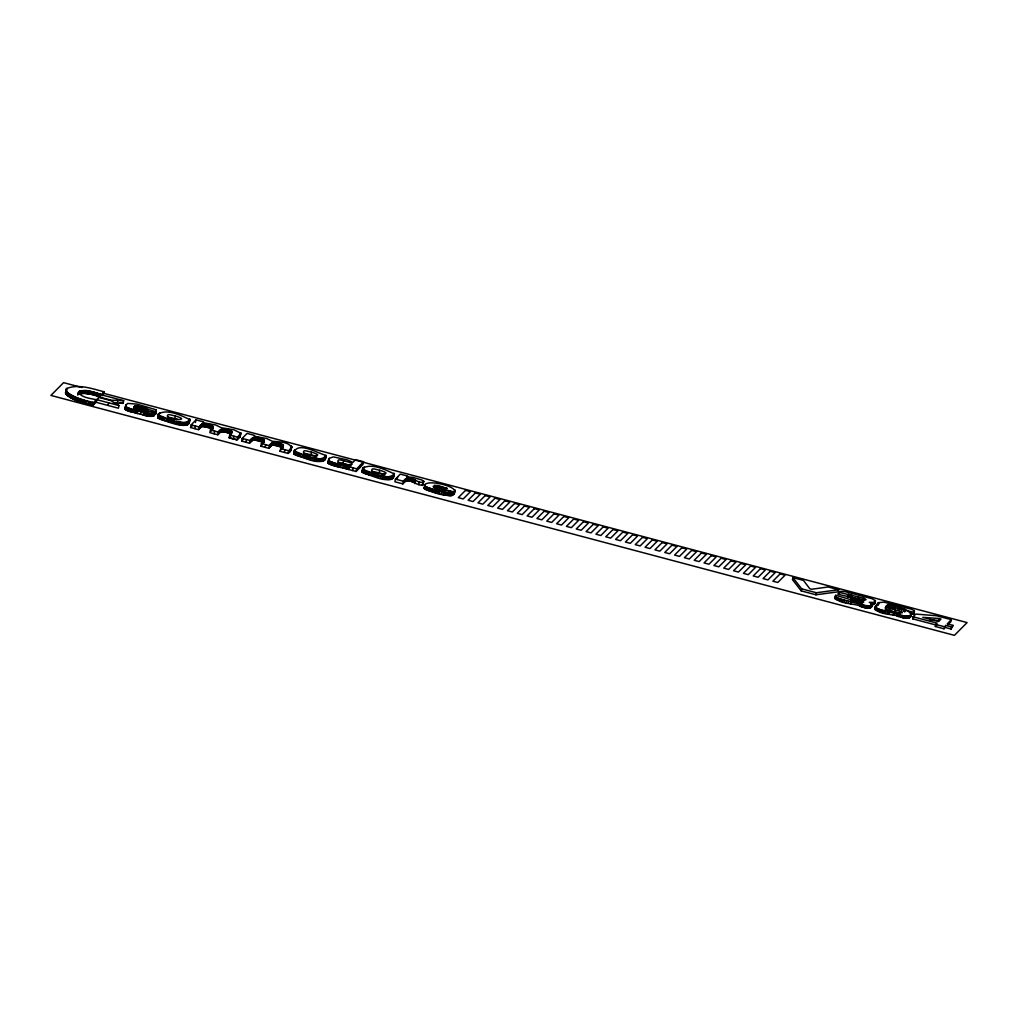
<?xml version="1.0" encoding="UTF-8"?>
<svg xmlns="http://www.w3.org/2000/svg" width="1018" height="1018" viewBox="0 0 1018 1018"><rect width="100%" height="100%" fill="white"/><g stroke="black" fill="none" stroke-linecap="round" stroke-linejoin="round"><path stroke-width="1.5" d="M240.808 433.21L237.678 437.206L237.092 439.865L229.075 437.74L229.661 435.093C238.008 429.901 220.117 425.957 218.374 432.103L217.801 434.762L209.848 432.65L210.421 429.99C218.997 424.773 200.902 420.816 199.134 426.987L198.561 429.647L190.608 427.535L191.18 424.875L196.029 419.861L203.536 421.859L203.167 422.699L215.549 424.926L221.326 427.738L233.911 429.787L240.808 433.21L240.032 436.76L237.092 439.865L229.075 437.74M291.237 449.88C292.688 441.608 278.321 441.939 272.34 441.278L266.563 438.478L254.182 436.251L254.551 435.399L247.043 433.401L242.195 438.427L241.622 441.087L249.563 443.186L250.148 440.539C251.917 434.355 270.012 438.325 261.435 443.543L260.863 446.189L268.816 448.302L269.388 445.655C271.132 439.509 289.01 443.454 280.675 448.633L280.09 451.292L288.107 453.417C291.962 451.394 290.69 448.963 291.097 445.935M911.492 613.765L909.341 615.992L903.297 615.737L880.494 609.731L876.32 608.051L875.276 606.677L878.738 602.656L883.955 602.134L911.059 609.108L914.189 610.609L913.82 612.212C905.066 611.322 894.695 602.847 886.016 606.257C892.277 608.51 912.001 607.797 910.932 616.361M838.705 592.26L863.353 598.177L862.908 600.226L838.259 594.308L838.705 592.26L840.97 591.305L845.309 591.687L872.286 598.762L875.455 600.849L873.838 602.465L869.27 602.287L872.235 604.119C872.591 609.693 866.102 607.988 862.831 607.186C855.884 602.821 839.099 604.807 835.32 597.35M858.428 600.162L857.983 602.211L850.564 600.238L851.01 598.19L863.735 602.172L860.974 602.592L835.765 595.301L835.422 595.95L836.414 597.426L839.901 598.826L864.626 605.456L870.021 605.939L872.235 604.119M871.726 606.804L871.001 605.366M910.741 613.561L913.375 614.261L913.744 612.658M294.291 450.58L294.393 451.127C302.142 453.812 320.848 464.183 325.9 455.364C318.125 453.455 296.047 440.043 293.82 453.786C301.57 456.458 320.276 466.842 325.315 458.024M65.508 392.884L66.361 388.914M97.575 398.572L95.997 402.263L118.406 408.205L118.991 405.546L110.847 400.596L98.733 397.376L93.185 405.215C83.756 402.594 72.074 401.219 65.559 393.202L66.577 388.583C78.462 383.659 92.269 388.749 104.129 391.803L102.296 395.76L102.882 393.101M65.763 393.597L66.895 388.342M65.928 393.941L66.577 388.583M66.259 394.36L66.844 391.701M66.539 394.717L66.514 391.281M66.997 395.149L67.582 392.49M67.392 395.518L67.964 392.859L67.124 392.057M67.964 395.964L68.537 393.304M68.448 396.346L69.033 393.686L67.964 392.859M69.135 396.791L69.72 394.131M69.733 397.173L70.306 394.513L69.033 393.686M70.522 397.631L71.107 394.971M71.209 398.025L71.794 395.366L70.306 394.513M72.113 398.471L72.685 395.811M72.876 398.865L73.461 396.206L71.794 395.366M73.881 399.323L74.454 396.664M74.734 399.705L75.307 397.045L73.461 396.206M75.816 400.15L76.401 397.491M77.775 395.111L78.551 391.943M76.757 400.545L77.33 397.885L75.307 397.045M104.129 391.803L101.431 394.602C94.979 393.113 81.325 386.166 78.068 394.45C85.156 391.739 93.312 394.793 100.209 397.007L100.795 394.348M78.259 394.297L79.01 391.51M78.691 394.042L79.277 391.383M78.92 393.928L79.493 391.268M79.251 393.826L79.824 391.166M77.928 400.977L78.513 398.318M79.531 393.737L80.104 391.077M79.913 393.661L80.498 391.001M80.244 393.584L80.829 390.925M78.933 401.359L79.519 398.7L77.33 397.885M80.689 393.533L81.275 390.874M81.071 393.482L81.656 390.823M81.567 393.444L82.153 390.797M80.193 401.779L80.766 399.12M81.987 393.419L82.573 390.759M82.534 393.406L83.107 390.759M82.992 393.406L83.578 390.747M81.275 402.148L81.847 399.489L79.519 398.7M83.578 393.419L84.163 390.759M84.087 393.432L84.659 390.772M82.598 402.555L83.183 399.896M84.698 393.457L85.283 390.81M85.232 393.495L85.817 390.836M83.743 402.912L84.329 400.252L81.847 399.489M85.894 393.546L86.466 390.899M86.454 393.597L87.026 390.95M85.143 403.306L85.728 400.647M87.128 393.686L87.713 391.027M87.726 393.75L88.299 391.09M86.352 403.637L86.924 400.977L84.329 400.252M88.426 393.851L89.011 391.192M89.037 393.941L89.609 391.281M89.762 394.068L90.335 391.408M88.197 404.095L88.77 401.436M90.386 394.182L90.958 391.523M91.124 394.322L91.709 391.663M91.76 394.45L92.345 391.79M89.775 404.49L90.36 401.83L86.924 400.977M92.511 394.615L93.096 391.968M93.16 394.768L93.732 392.108M91.607 404.871L92.193 402.225M93.91 394.959L94.496 392.299M94.559 395.124L95.145 392.464M93.185 405.215L93.758 402.555L96.468 399.756C90.411 398.343 82.178 397.898 78.348 392.452M95.514 395.391L96.086 392.732M94.636 403.701L95.208 401.041M96.316 395.62L96.901 392.961M97.206 395.9L97.779 393.241M97.957 396.142L98.542 393.495M98.771 396.447L99.357 393.788M99.471 396.702L100.057 394.042M108.061 405.457L108.633 402.797M117.337 403.128L117.923 400.468M113.329 402.963L123.089 403.357L123.662 400.698L101.266 394.755L99.115 396.982L111.229 400.189L123.662 400.698M124.947 408.778L125.812 405.062L127.746 403.421L137.099 404.121L155.105 409.478L156.276 410.445L155.958 411.781L137.57 406.08L135.483 405.966L133.892 407.187L139.759 409.605L154.94 412.723L154.354 415.382C149.073 418.245 142.685 414.071 137.315 413.55C134.796 411.717 123.254 412.086 125.787 407.124M125.074 408.994L126.067 404.782M125.176 409.185L125.812 405.062M125.43 409.414L126.003 406.755M125.634 409.605L125.748 406.526M126.041 409.847L126.626 407.187M126.385 410.063L126.97 407.404L126.219 406.945M126.945 410.318L127.53 407.658M127.428 410.534L128.013 407.874L126.97 407.404M128.09 410.788L128.675 408.129M128.662 411.005L129.235 408.358L128.013 407.874M129.401 411.259L129.973 408.6M130.024 411.476L130.609 408.816L129.235 408.358M130.813 411.717L131.398 409.071M131.487 411.934L132.073 409.274L130.609 408.816M133.103 412.392L133.689 409.732M133.778 409.211L134.351 406.551M133.892 409.083L134.478 406.436M134.121 408.943L134.885 406.157M135.203 406.055L134.63 408.714L147.063 411.794M134.91 408.612L135.483 405.966M135.114 408.587L135.687 405.94M134.503 412.786L135.076 410.127L132.073 409.274M135.292 408.574L135.865 405.915M135.534 408.574L136.107 405.915M135.738 408.574L136.323 405.915M136.043 408.6L136.628 405.94M136.31 408.625L136.896 405.978M136.679 408.689L137.265 406.029M136.018 413.193L136.59 410.534M136.997 408.74L137.57 406.08M137.837 408.918L138.41 406.258M137.315 413.55L137.888 410.89L135.076 410.127M138.563 409.071L139.135 406.411M139.402 409.274L139.975 406.615M140.128 409.452L140.713 406.793M140.828 409.63L141.4 406.971M140.433 414.351L141.006 411.692M141.426 409.783L141.998 407.124M142.52 410.089L143.105 407.429M143.462 410.343L144.047 407.684M143.105 415.039L143.678 412.379L137.888 410.89M144.022 410.509L144.594 407.849M144.492 410.648L145.078 407.989M144.174 415.293L144.76 412.634M145.001 410.814L145.587 408.154M145.447 410.967L146.019 408.307M145.879 411.132L146.465 408.485M145.09 415.522L145.676 412.863L143.678 412.379M146.261 411.285L146.834 408.625M146.592 411.463L147.165 408.803M146.872 411.616L147.445 408.956M146.185 415.738L146.77 413.092M147.254 412.277L147.826 409.465M147.126 415.942L147.699 413.283L152.229 413.715L154.94 412.723M147.661 416.031L148.234 413.372M148.119 416.108L148.704 413.448M148.641 416.184L149.226 413.524M149.086 416.247L149.671 413.588M149.595 416.298L150.18 413.639M150.028 416.337L150.613 413.677M150.511 416.362L151.084 413.702M150.918 416.375L151.491 413.728M151.631 413.435L152.204 410.776M151.313 416.375L151.898 413.715M151.657 416.375L152.229 413.715M151.987 416.349L152.573 413.69M152.28 416.324L152.853 413.664M152.776 416.197L153.362 413.55M153.209 416.095L153.794 413.448M153.565 415.929L154.138 413.27M153.858 415.777L154.443 413.117M154.125 415.56L154.711 412.901M155.856 409.974L155.372 414.428L156.276 410.445M155.474 412.837L156.059 410.19M155.601 414.097L156.339 410.623M188.763 421.427C188.89 431.148 162.918 420.078 157.752 417.66L158.324 414.224M157.752 417.66L158.426 413.957C167.461 408.485 181.509 415.649 190.112 419.785C182.018 427.051 167.296 418.182 158.337 415L158.426 413.957M157.981 417.914L158.553 415.255M158.172 418.144L158.757 415.484M159.075 415.306L159.661 412.659M158.579 418.423L159.164 415.764M158.935 418.665L159.508 416.006M159.495 418.932L160.081 416.273M159.979 419.174L160.564 416.515M160.704 419.454L161.289 416.795M161.328 419.696L161.9 417.036M162.155 419.976L162.74 417.316M162.88 420.218L163.453 417.558M163.783 420.498L164.356 417.838M164.56 420.739L165.145 418.08M166.418 421.261L167.003 418.602M168.008 421.694L168.594 419.047M169.65 422.126L170.235 419.48M171.049 422.508L171.635 419.849M172.678 422.928L173.251 420.281M177.946 419.531L174.841 418.665L175.414 416.006L170.031 414.746A2.876 0.776 12.3 0 0 168.148 414.72C161.989 419.836 194.858 421.732 175.414 416.006M174.065 423.31L174.638 420.65M175.987 423.793L176.559 421.134M177.641 424.201L178.214 421.541M178.608 424.43L179.193 421.77M179.448 424.608L180.033 421.961M180.39 424.799L180.962 422.139M181.191 424.964L181.764 422.305M182.044 425.104L182.616 422.445M182.769 425.219L183.355 422.559M183.507 425.295L184.093 422.635M184.143 425.346L184.716 422.699M184.831 425.359L185.403 422.699M185.416 425.359L185.989 422.699M185.938 425.295L186.523 422.635M186.396 425.231L186.968 422.572M186.79 425.117L187.363 422.457M187.121 425.015L187.706 422.355M187.427 424.85L187.999 422.203M187.681 424.722L188.266 422.063M188.228 424.239L188.814 421.579M188.992 421.643L189.577 418.983M188.699 423.819L189.284 421.159M188.915 423.59L189.832 419.225M189.284 423.157L190.035 419.518M195.443 422.521L196.029 419.861M194.883 428.667L195.456 426.008M199.63 428.527L200.215 425.88M198.561 429.647L200.559 427.573L201.131 424.913M200.788 427.356L201.36 424.697M200.559 427.573L201.551 424.506M201.22 427L201.806 424.341M200.979 427.166L202.009 424.188M201.729 426.733L202.302 424.073M201.437 426.847L202.557 423.972M202.353 426.58L202.926 423.921M201.971 426.631L203.244 423.87M203.155 426.542L203.74 423.882M202.671 426.529L203.575 426.555L204.16 423.895M204.211 426.644L204.783 423.984M203.575 426.555L204.758 426.72L205.331 424.061M205.572 426.886L206.145 424.226M212.431 429.023L206.272 427.026L206.845 424.379M207.303 427.293L207.876 424.633M208.181 427.509L208.754 424.85M209.428 427.865L210.001 425.206M210.497 428.171L211.07 425.511M210.955 428.324L211.528 425.664M211.35 428.463L211.922 425.804M211.044 431.403L212.278 425.957M211.998 428.743L212.571 426.084M212.228 428.896L212.813 426.237M212.558 429.189L213.017 426.377M212.673 429.621L213.246 426.657M214.124 433.783L214.709 431.123M218.87 433.643L219.455 430.996M217.801 434.762L219.799 432.688L220.372 430.029M220.015 432.472L220.601 429.825M219.799 432.688L220.791 429.634M220.448 432.128L221.237 429.329M220.957 431.861L221.53 429.202M220.206 432.294L221.199 431.759L221.784 429.112M221.58 431.708L222.153 429.049M221.199 431.759L222.471 428.998M222.382 431.67L222.955 429.011M221.899 431.657L222.789 431.67L223.375 429.011M223.413 431.759L223.998 429.1M222.789 431.67L223.947 431.823L224.533 429.163M224.749 431.988L225.322 429.329M231.531 434.075L225.423 432.128L226.009 429.469M226.429 432.37L227.001 429.711M227.281 432.586L227.854 429.927M228.147 432.828L228.732 430.169M228.897 433.032L229.483 430.385M229.559 433.248L230.144 430.589M230.119 433.426L230.704 430.767M230.59 433.604L231.175 430.945M230.119 436.658L230.704 434.012M230.984 433.77L231.57 431.11M231.277 433.935L231.862 431.276M233.389 438.885L233.975 436.226M238.314 438.605L238.886 435.946M239.357 437.524L240.464 432.688M239.714 437.116L240.617 432.93M240.133 436.531L240.795 433.426M245.898 442.219L246.471 439.56M250.644 442.079L251.217 439.42M249.563 443.186L251.561 441.125L252.146 438.465M251.79 440.909L252.375 438.249M251.561 441.125L252.82 437.893M251.993 440.718L253.024 437.74M252.731 440.285L253.317 437.625M252.439 440.4L253.571 437.524M253.355 440.12L253.94 437.473M252.986 440.183L254.258 437.422M254.169 440.094L254.754 437.435M253.686 440.081L254.589 440.094L255.162 437.447M255.225 440.183L255.798 437.524M254.589 440.094L255.772 440.26L256.345 437.6M256.587 440.425L257.16 437.778M263.827 439.789L263.242 442.448L257.287 440.578L257.859 437.918M258.305 440.832L258.89 438.173M259.196 441.048L259.768 438.402M260.43 441.405L261.015 438.745M261.499 441.71L262.084 439.051M261.97 441.876L262.542 439.216M262.364 442.003L262.937 439.343M262.708 442.156L263.293 439.509M263.013 442.296L263.586 439.636M263.446 442.575L264.031 439.916M263.573 442.728L264.146 440.069M263.675 442.868L264.247 440.209M265.138 447.335L265.711 444.675M269.885 447.195L270.457 444.535M268.816 448.302L270.801 446.24L271.386 443.581M271.03 446.024L271.806 443.186M271.462 445.668L272.048 443.021M270.801 446.24L272.251 442.868M271.971 445.413L272.544 442.754M271.679 445.528L272.799 442.652M272.582 445.248L273.168 442.601M272.213 445.311L273.486 442.55M273.384 445.21L273.969 442.55M272.913 445.21L273.804 445.222L274.376 442.563M274.427 445.299L275 442.639M273.804 445.222L274.962 445.375L275.534 442.715M275.751 445.528L276.336 442.868M283.131 444.968L282.546 447.627L276.438 445.668L277.023 443.008M277.43 445.922L278.016 443.263M278.296 446.139L278.868 443.479M279.161 446.38L279.746 443.721M279.912 446.584L280.497 443.924M280.574 446.787L281.146 444.128M281.133 446.966L281.719 444.306M281.604 447.156L282.177 444.497M281.719 447.551L280.09 451.292M281.999 447.309L282.584 444.65M282.291 447.475L282.877 444.815M282.355 448.951L283.271 445.133M282.813 447.92L283.398 445.273M284.404 452.437L284.989 449.778M288.107 453.417L288.692 450.758L291.81 447.22M289.328 452.157L289.901 449.498M290.372 451.076L291.479 446.228M290.728 450.656L291.632 446.469M291.033 450.3L291.81 446.762M293.82 453.786L294.495 450.083M294.291 452.336L294.864 449.676M294.049 454.041L294.622 451.394M294.24 454.27L294.813 451.61M294.647 454.55L295.233 451.89M295.004 454.791L295.576 452.132M295.564 455.071L296.149 452.412M296.047 455.3L296.632 452.641M296.772 455.58L297.345 452.934M297.396 455.822L297.969 453.175M298.223 456.115L298.808 453.455M298.936 456.357L299.521 453.697M299.852 456.624L300.425 453.977M300.628 456.866L301.201 454.206M302.486 457.387L303.059 454.728M304.077 457.833L304.662 455.173M305.718 458.265L306.291 455.606M307.118 458.634L307.703 455.975M308.734 459.067L309.319 456.408M316.7 456.675L310.91 454.791L311.483 452.132L306.1 450.885A2.876 0.776 12.3 0 0 304.204 450.847C298.058 455.975 330.926 457.858 311.483 452.132M310.134 459.436L310.706 456.777M312.055 459.92L312.628 457.26M313.697 460.34L314.282 457.68M314.677 460.556L315.262 457.896M315.516 460.747L316.089 458.087M316.445 460.938L317.031 458.278M317.247 461.09L317.832 458.431M318.1 461.23L318.685 458.571M318.838 461.345L319.423 458.698M319.576 461.421L320.148 458.762M320.199 461.485L320.785 458.825M320.886 461.485L321.472 458.825M321.484 461.485L322.057 458.825M322.006 461.421L322.591 458.762M322.452 461.37L323.037 458.711M322.859 461.243L323.431 458.596M323.19 461.141L323.775 458.494M323.495 460.989L324.068 458.329M323.749 460.849L324.322 458.189M324.297 460.365L324.882 457.706M324.767 459.945L325.353 457.286M324.984 459.729L325.9 455.364M325.175 459.525L326.091 455.644M325.505 459.08L326.18 455.924M327.911 462.783L329.234 458.354L333.319 456.891L347.087 459.831L352.979 462.363L355.6 459.64L363.553 461.752L362.981 464.412L356.147 471.487L348.64 469.489L349.441 466.079L349.212 466.829L356.733 468.827L363.553 461.752M348.64 469.489C345.166 467.644 333.268 467.135 327.974 462.948L328.967 458.647M328.165 463.165L329.234 458.354M328.318 463.343L328.725 458.914M328.623 463.559L329.208 460.899M328.89 463.75L328.903 460.683M329.361 463.992L329.947 461.332M329.781 464.208L330.354 461.548L329.476 461.09M330.354 464.45L330.926 461.79M330.837 464.653L331.423 461.994L330.354 461.548M331.486 464.895L332.072 462.236M332.046 465.086L332.631 462.439L331.423 461.994M332.746 465.315L333.331 462.668M333.344 465.519L333.929 462.859L332.631 462.439M334.82 465.939L335.406 463.292M336.08 466.308L336.665 463.661L333.929 462.859M337.492 466.689L338.078 464.03M338.714 467.02L339.287 464.361L336.665 463.661M339.707 467.275L340.292 464.615M340.559 467.504L341.145 464.844L339.287 464.361M351.019 465.799L343.028 463.343L343.613 460.696L340.419 460.009A2.876 0.776 12.3 0 0 338.523 459.971C332.975 465.62 367.638 466.677 343.613 460.696M342.633 468L343.206 465.341L341.145 464.844M343.74 468.229L344.326 465.582M344.695 468.433L345.28 465.773L349.441 466.079M345.217 468.522L345.802 465.862M345.662 468.598L346.247 465.939M346.145 468.662L346.731 466.002M346.553 468.713L347.138 466.053M346.922 468.751L347.507 466.091M347.24 468.776L347.825 466.117M347.558 468.789L348.131 466.129M347.812 468.789L348.398 466.129M348.385 468.764L348.958 466.104M348.932 469.196L349.658 466.129M352.686 470.558L353.259 467.911M356.147 471.487L356.733 468.827M359.825 467.682L360.397 465.022M393.584 476.144C388.532 484.975 369.827 474.592 362.09 471.907L362.764 468.216C371.799 462.745 385.835 469.909 394.45 474.044C386.344 481.31 371.621 472.441 362.662 469.26L362.764 468.216M362.09 471.907L362.612 469.005M362.306 472.174L363.133 467.796M362.497 472.403L363.082 469.743M362.917 472.683L363.49 470.023M363.655 469.387L364.228 466.728M363.261 472.912L363.846 470.265M363.833 473.192L364.406 470.532M364.317 473.434L364.889 470.774M365.029 473.714L365.615 471.054M365.653 473.955L366.238 471.296M366.493 474.235L367.065 471.576M367.205 474.477L367.791 471.818M368.109 474.757L368.694 472.097M368.885 474.999L369.47 472.339M370.743 475.508L371.328 472.861M372.346 475.953L372.919 473.306M373.975 476.386L374.56 473.739M375.387 476.768L375.96 474.108M377.004 477.188L377.589 474.541M384.957 474.808L379.167 472.925L379.752 470.265L374.369 469.005A2.876 0.776 12.3 0 0 372.473 468.98C366.315 474.095 399.183 475.991 379.752 470.265M378.391 477.569L378.976 474.91M380.312 478.04L380.897 475.393M381.966 478.46L382.539 475.8M382.946 478.676L383.519 476.03M383.773 478.867L384.359 476.22M384.715 479.058L385.288 476.399M385.517 479.224L386.102 476.564M386.369 479.363L386.955 476.704M387.107 479.478L387.68 476.818M387.833 479.554L388.418 476.895M388.469 479.605L389.041 476.958M389.156 479.618L389.729 476.958M389.741 479.618L390.327 476.958M390.276 479.554L390.848 476.895M390.721 479.491L391.306 476.831M391.116 479.376L391.701 476.717M391.459 479.274L392.032 476.615M391.752 479.109L392.337 476.462M392.006 478.982L392.592 476.322M392.566 478.498L393.139 475.839M393.317 475.902L393.902 473.243M393.037 478.078L394.157 473.485M393.253 477.849L394.259 473.624M393.61 477.417L394.36 473.777M423.004 484.683L423.653 481.298L421.974 480.038L412.863 477.366L407.098 476.857L407.824 476.106L400.316 474.108L395.468 479.122L394.895 481.781L402.848 483.894C408.32 475.19 417.838 487.8 423.119 484.479L422.979 483.804M397.135 479.465L397.707 476.806M402.848 483.894L403.421 481.234C408.892 472.53 418.423 485.141 423.704 481.819M403.93 482.774L404.502 480.114M404.859 481.819L405.431 479.16M405.24 481.476L405.826 478.829M405.571 481.196L406.157 478.536M405.826 481.069L406.411 478.409M406.055 480.967L406.627 478.307M406.386 480.89L406.958 478.231M406.666 480.827L407.251 478.167M407.098 480.801L407.684 478.142M407.467 480.789L408.053 478.129M408.027 480.84L408.612 478.18M408.511 480.878L409.096 478.218M409.223 480.992L409.809 478.345M409.834 481.107L410.419 478.447M410.738 481.323L411.31 478.664M411.501 481.501L412.074 478.842M412.074 481.667L412.659 479.007M412.57 481.807L413.155 479.147M413.041 481.947L413.613 479.287M413.435 482.074L414.021 479.414M413.792 482.214L414.377 479.554M414.11 482.328L414.682 479.669M414.364 482.456L414.937 479.796M414.746 482.697L415.166 479.911M414.771 483.563L415.459 480.152L414.86 483.435M418.792 484.632L419.378 481.972M422.241 485.548L422.954 482.786M422.483 485.344L423.475 481.018M422.686 485.128L423.564 481.145M453.913 491.999L433.134 486.489C436.226 491.389 448.098 489.48 453.303 492.47L452.73 495.13C443.288 496.326 432.777 492.597 424.302 488.5L424.824 484.835C428.336 479.211 458.634 486.769 453.913 491.999L453.328 494.659L454.321 492.292M424.302 488.5L425.142 484.441M424.57 488.767L425.142 486.108M424.799 488.996L424.824 484.835M425.231 489.264L425.817 486.617M425.6 489.505L426.186 486.846L425.384 486.337M426.109 489.747L426.682 487.088M426.542 489.951L427.115 487.291L426.186 486.846M427.166 490.205L427.751 487.546M427.713 490.409L428.298 487.749L427.115 487.291M428.438 490.663L429.011 488.004M429.062 490.867L429.634 488.22L428.298 487.749M429.838 491.121L430.41 488.462M430.512 491.325L431.085 488.665L429.634 488.22M432.116 491.783L432.688 489.124M433.49 492.178L434.075 489.518L431.085 488.665M434.928 492.559L435.513 489.912M436.162 492.89L436.747 490.243L434.075 489.518M437.816 493.336L438.402 490.676M439.242 493.705L439.827 491.045L436.747 490.243M441.201 494.188L441.774 491.541M442.881 494.608L443.466 491.949L439.827 491.045M443.873 494.824L444.459 492.178M444.726 495.015L445.311 492.368L450.058 493.081L453.303 492.47M445.68 495.206L446.253 492.547M446.495 495.359L447.067 492.712M447.36 495.499L447.933 492.839M448.098 495.613L448.684 492.954M448.849 495.677L449.422 493.03M449.485 495.741L450.058 493.081M450.121 495.741L450.707 493.081M450.681 495.741L451.254 493.081M451.152 495.677L451.725 493.017M451.559 495.626L452.132 492.966M451.903 495.511L452.488 492.852M452.208 495.41L452.794 492.75M452.488 495.257L453.074 492.597M453.621 494.392L454.206 491.745M453.875 494.175L454.461 491.516M454.193 493.755L454.779 491.096M454.473 493.386L455.084 489.887M792.895 577.6L792.449 579.649L801.23 590.885L815.952 594.792L838.208 591.802L838.654 589.753L828.156 586.966L811.677 589.257L809.832 588.76L803.457 580.413L792.895 577.6L801.675 588.837L816.398 592.743L838.654 589.753M801.23 590.885L801.675 588.837M815.952 594.792L816.398 592.743M834.951 598.304L835.422 595.95M835.027 598.597L835.765 595.301M835.193 598.877L835.638 596.828M835.498 599.157L835.943 597.121M835.969 599.462L836.414 597.426M836.605 599.793L837.05 597.744M838.259 594.308L839.074 591.98M837.394 600.136L837.839 598.088M838.348 600.493L838.794 598.444M839.456 600.862L839.901 598.826M840.766 601.269L841.212 599.233M842.306 601.727L842.751 599.691M844.062 602.236L844.507 600.187M846.034 602.783L846.48 600.735M847.345 596.688L847.918 594.576M847.6 596.573L848.172 594.499M847.727 596.548L848.325 594.474M848.032 596.51L848.478 594.461M848.21 596.523L848.656 594.474M848.388 596.535L848.834 594.487M848.579 596.561L849.025 594.512M848.872 596.612L849.317 594.563M849.228 596.675L849.674 594.639M848.236 603.381L848.694 601.333M849.661 596.777L850.119 594.728M850.183 596.892L850.628 594.843M850.781 597.032L851.239 594.996M851.468 597.197L851.913 595.161M850.666 604.03L851.112 601.982M857.97 598.889L858.416 596.853M859.637 600.505L859.192 602.554L861.101 603.127L861.546 601.078M860.223 602.86L860.668 600.811M860.083 606.499L860.528 604.463M861.101 606.766L861.546 604.717M861.801 603.356L862.246 601.307M862.348 603.547L862.793 601.498M863.353 600.353L863.353 598.177M862.004 606.995L862.462 604.946M863.748 600.467L863.798 598.304M864.091 600.569L864.193 598.419M862.831 607.186L863.277 605.137M863.557 607.364L864.002 605.316M864.18 607.504L864.626 605.456M864.715 607.619L865.16 605.57M865.185 607.708L865.631 605.659M865.631 607.784L866.076 605.735M866.063 607.861L866.509 605.812M866.458 607.911L866.903 605.863M866.84 607.962L867.285 605.914M867.196 607.988L867.641 605.952M867.756 608.039L868.201 606.003M868.278 608.064L868.723 606.028M868.748 608.064L869.194 606.015M869.181 608.039L869.626 605.99M869.576 607.988L870.021 605.939M869.945 607.911L870.39 605.863M870.275 607.81L870.721 605.761M870.594 607.67L871.039 605.621M871.204 604.641L871.65 602.592M870.899 607.504L871.344 605.456M871.179 607.301L871.624 605.252M872.146 602.605L871.701 604.654L873.393 604.514L874.92 603.343L874.513 602.096M871.459 607.072L871.904 605.023M873.393 604.514L873.838 602.465M874.347 604.107L874.793 602.058M874.589 603.839L875.327 600.442M874.92 603.343L875.455 600.849M910.677 615.177C911.619 618.957 905.282 618.575 902.851 617.786C897.825 613.485 873.635 615.928 875.48 606.079M875.035 609.388L875.849 605.557M875.213 609.578L875.658 607.53M875.353 609.731L875.798 607.695M875.633 609.935L876.078 607.886M875.874 610.1L876.32 608.051M877.109 604.119L876.982 605.837M876.129 610.24L876.574 608.191M876.358 610.367L876.803 608.319M877.338 605.443L877.783 603.394M877.987 603.216L878.012 604.896M876.663 610.507L877.109 608.459M877.77 605.061L878.216 603.012M876.943 610.635L877.389 608.586M878.598 604.552L879.043 602.503M877.707 610.94L878.152 608.891M878.369 611.194L878.814 609.158M879.272 611.513L879.717 609.464M880.048 611.78L880.494 609.731M881.054 612.085L881.499 610.036M881.906 612.34L882.351 610.304M882.937 612.645L883.382 610.596M883.828 612.9L884.273 610.851M884.846 613.18L885.291 611.131M886.182 607.67L886.627 605.621M886.373 607.53L886.983 605.354M886.831 607.301L887.276 605.252M885.724 613.421L886.169 611.373M887.709 605.137L887.072 607.212L888.587 607.25L889.032 605.214M887.429 607.161L887.874 605.112M887.658 607.161L888.103 605.112M887.849 607.161L888.294 605.125M888.243 607.212L888.689 605.163M887.518 613.905L887.963 611.856M888.994 607.339L889.439 605.29M889.338 607.402L889.783 605.354M890.266 607.606L890.712 605.557M889.058 614.312L889.503 612.263M892.684 611.411L889.948 610.685L890.406 608.637L886.436 607.746A2.38 0.649 12.3 0 0 885.189 607.733C885.304 612.531 920.17 615.826 890.406 608.637M893.231 606.168L892.786 608.217L891.984 608.013M894.618 608.688L895.064 606.639M893.41 615.445L893.855 613.409M895.356 609.96L894.911 611.996L896.451 612.416M898.118 609.617L898.576 607.568M897.138 616.424L897.583 614.376M899.785 610.062L900.23 608.013M898.665 616.806L899.11 614.757M899.963 617.137L900.408 615.088M901.681 610.596L902.126 608.548M901.515 617.481L901.961 615.432M903.691 611.182L904.137 609.133M904.48 609.235L904.035 611.284L903.297 611.054M902.851 617.786L903.297 615.737M904.226 611.347L904.684 609.311M904.557 611.487L904.849 609.362M903.322 617.875L903.768 615.826M904.697 611.551L905.142 609.502M904.926 611.805L905.231 609.566M903.742 617.951L904.188 615.915M904.175 618.028L904.633 615.979M904.557 618.091L905.002 616.043M904.964 618.142L905.409 616.094M905.307 618.193L905.753 616.144M905.676 618.231L906.122 616.183M905.982 618.257L906.427 616.208M906.618 618.27L907.063 616.234M907.165 618.295L907.611 616.246M907.674 618.244L908.12 616.195M908.12 618.206L908.565 616.17M908.54 618.117L908.985 616.068M908.883 618.041L909.341 615.992M909.214 617.901L909.659 615.852M909.507 617.786L909.952 615.737M909.761 617.608L910.436 615.419M910.207 617.277L911.123 613.141M910.397 617.099L911.25 613.281M910.614 616.857L911.377 613.46M913.566 612.518L914.011 610.469M913.375 614.261L914.189 610.609M936.598 625.179L912.65 618.817L913.095 616.768L915.716 614.07L936.484 615.737L951.308 619.669L950.863 621.718L947.847 624.848M913.719 613.879L914.38 610.876M913.973 613.421L914.444 611.131M951.308 619.669L947.287 623.843L953.09 625.396L951.55 626.986L945.747 625.446L944.03 628.806L935.326 626.49L937.044 623.131L913.095 616.768M936.369 623.843L935.326 626.49M939.194 618.537L922.804 617.353L938.609 621.553L941.052 619.02L939.194 618.537L938.749 620.573L929.943 619.784M944.03 628.806L945.747 625.446M945.302 627.482L951.105 629.035L951.55 626.986M953.09 625.396L951.105 629.035M424.112 487.966L424.939 486.655M157.65 417.113L158.223 416.197M293.718 453.239L294.724 451.852M361.975 471.372L362.981 469.985M240.032 436.76L239.892 435.348M875.989 606.932L874.869 609.044M328.381 461.307L327.974 462.948M190.608 427.535L192.097 425.995M241.622 441.087L243.111 439.534M260.863 446.189L262.059 444.942M851.01 598.19L852.155 596.993C849.292 597.057 871.968 602.389 864.536 598.52M850.564 600.238L851.71 599.042M912.65 618.817L913.859 617.57M66.679 390.708L65.559 393.202M838.628 594.016L839.494 593.596M371.226 471.907L371.888 471.639A2.876 0.776 12.3 0 1 373.784 471.665L379.167 472.925M94.979 402.275L95.883 402.415M223.947 431.823L225.423 432.128M274.962 445.375L276.438 445.668M145.676 412.863L147.699 413.283M204.758 426.72L206.272 427.026M255.772 440.26L257.287 440.578M343.206 465.341L345.28 465.773M90.36 401.83L93.758 402.555M443.466 491.949L445.311 492.368M343.028 463.343L339.834 462.656A2.876 0.776 12.3 0 0 337.951 462.63M889.948 610.685L885.991 609.795A2.38 0.649 12.3 0 0 885.1 609.744M174.841 418.665L169.459 417.405A2.876 0.776 12.3 0 0 167.563 417.38M310.91 454.791L305.527 453.544A2.876 0.776 12.3 0 0 303.631 453.506M229.661 435.093L237.678 437.206M280.675 448.633L288.692 450.758M82.013 387.553L63.574 382.653L50.9 395.417L954.426 635.347L967.1 622.583L103.531 393.266M120.073 402.555L123.089 403.357M96.583 399.603L118.991 405.546M191.18 424.875L199.134 426.987M210.421 429.99L218.374 432.103M242.195 438.427L250.148 440.539M261.435 443.543L269.388 445.655M395.468 479.122L403.421 481.234M935.784 624.454L944.475 626.757M898.321 612.938L900.128 613.472M447.195 488.462L434.101 485.459L437.982 485.471L447.195 488.462M465.544 490.345L458.278 497.649L463.203 498.947L470.456 491.643L465.544 490.345M475.368 492.954L468.115 500.258L473.026 501.569L480.28 494.264L475.368 492.954M485.204 495.562L477.951 502.867L482.863 504.177L490.116 496.873L485.204 495.562M495.028 498.171L487.775 505.475L492.687 506.786L499.953 499.482L495.028 498.171M504.864 500.792L497.611 508.097L502.523 509.394L509.776 502.09L504.864 500.792M514.688 503.401L507.435 510.705L512.359 512.003L519.613 504.699L514.688 503.401M524.524 506.01L517.271 513.314L522.183 514.612L529.436 507.308L524.524 506.01M534.361 508.618L527.095 515.922L532.02 517.233L539.273 509.929L534.361 508.618M544.185 511.227L536.931 518.531L541.843 519.842L549.096 512.538L544.185 511.227M554.021 513.836L546.755 521.14L551.68 522.45L558.933 515.146L554.021 513.836M563.845 516.444L556.591 523.748L561.503 525.059L568.757 517.755L563.845 516.444M573.681 519.065L566.428 526.37L571.34 527.668L578.593 520.363L573.681 519.065M583.505 521.674L576.252 528.978L581.163 530.276L588.429 522.972L583.505 521.674M593.341 524.283L586.088 531.587L591 532.885L598.253 525.581L593.341 524.283M603.165 526.891L595.912 534.196L600.836 535.506L608.09 528.202L603.165 526.891M613.001 529.5L605.748 536.804L610.66 538.115L617.913 530.811L613.001 529.5M622.838 532.109L615.572 539.413L620.496 540.723L627.75 533.419L622.838 532.109M632.662 534.717L625.408 542.021L630.32 543.332L637.573 536.028L632.662 534.717M642.498 537.339L635.245 544.643L640.157 545.941L647.41 538.637L642.498 537.339M652.322 539.947L645.068 547.251L649.98 548.549L657.246 541.245L652.322 539.947M662.158 542.556L654.905 549.86L659.817 551.158L667.07 543.854L662.158 542.556M671.982 545.164L664.729 552.469L669.64 553.779L676.906 546.475L671.982 545.164M681.818 547.773L674.565 555.077L679.477 556.388L686.73 549.084L681.818 547.773M691.642 550.382L684.389 557.686L689.313 558.997L696.566 551.692L691.642 550.382M701.478 552.99L694.225 560.294L699.137 561.605L706.39 554.301L701.478 552.99M711.315 555.612L704.049 562.916L708.973 564.214L716.227 556.91L711.315 555.612M721.138 558.22L713.885 565.524L718.797 566.822L726.05 559.518L721.138 558.22M730.975 560.829L723.722 568.133L728.634 569.444L735.887 562.14L730.975 560.829M740.799 563.438L733.545 570.742L738.457 572.052L745.723 564.748L740.799 563.438M750.635 566.046L743.382 573.35L748.294 574.661L755.547 567.357L750.635 566.046M760.459 568.655L753.205 575.959L758.117 577.27L765.383 569.965L760.459 568.655M770.295 571.276L763.042 578.58L767.954 579.878L775.207 572.574L770.295 571.276M780.119 573.885L772.866 581.189L777.79 582.487L785.043 575.183L780.119 573.885"/></g></svg>
